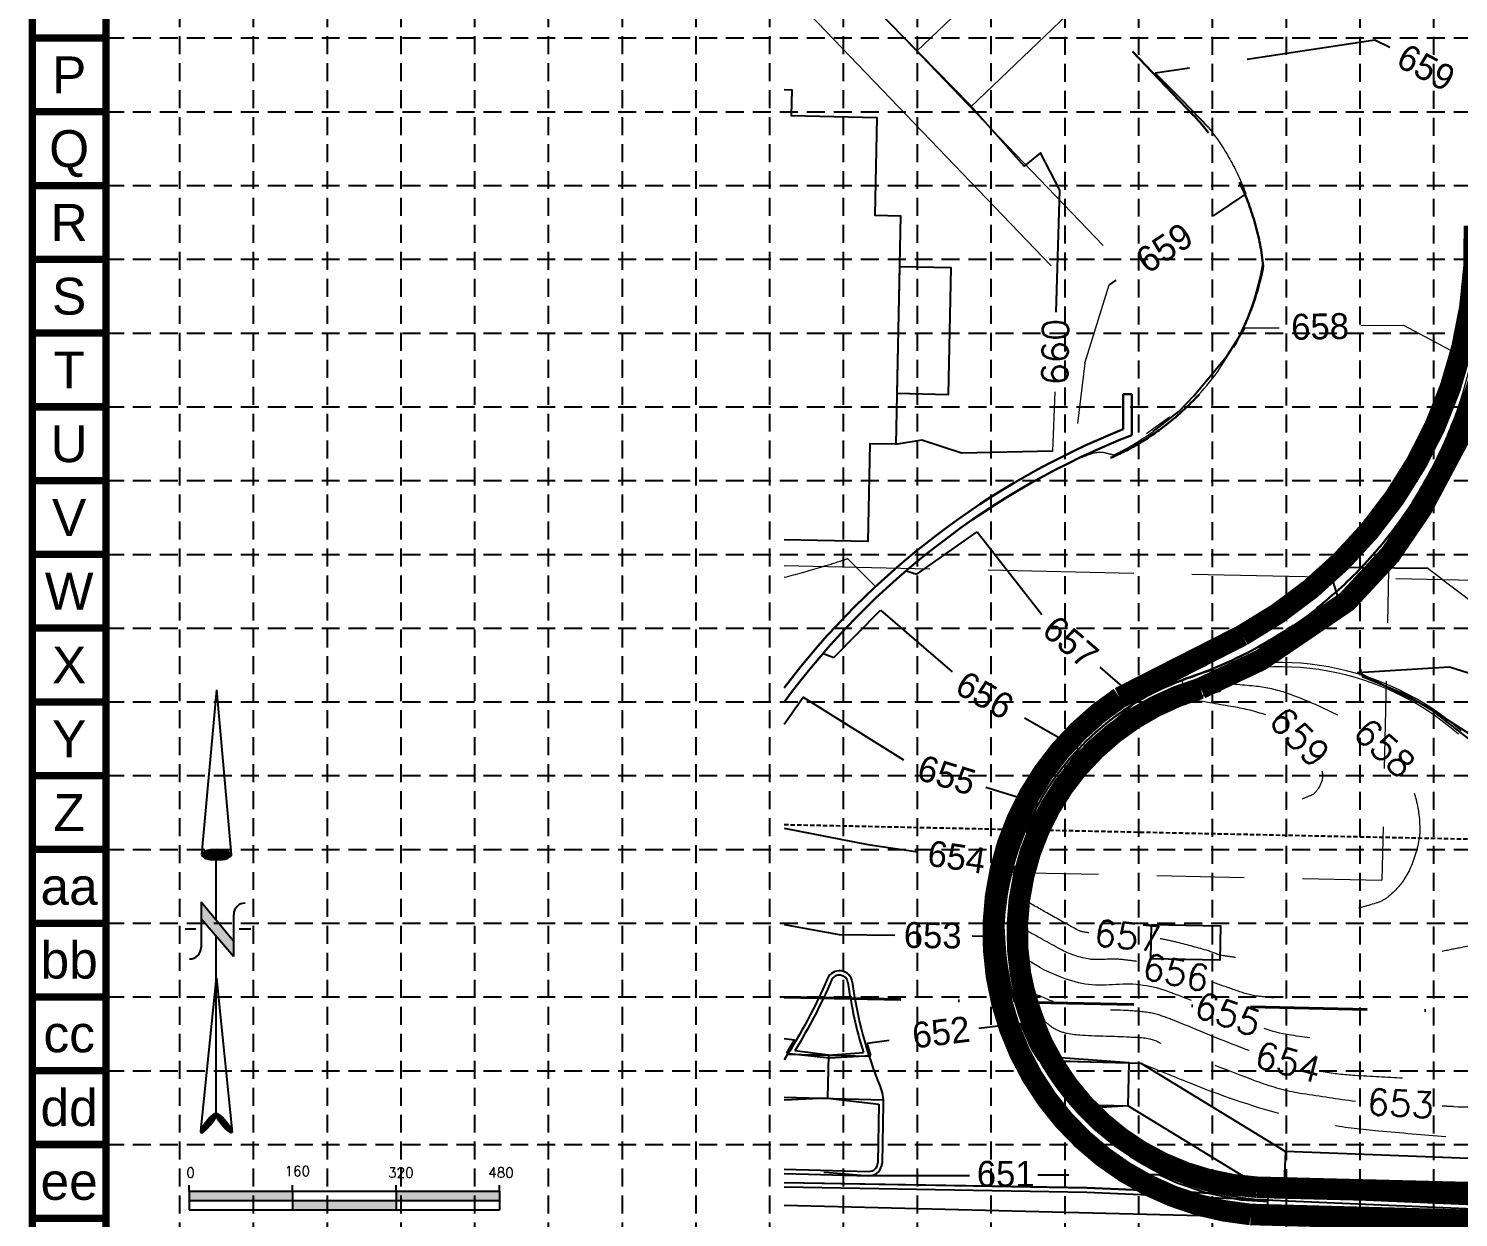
# Model space of a CAD drawing. Header units: inches. Extents: x 74800 to 81377, y 79369 to 83483.
# Drawn here: x 74800 to 76789, y 80196 to 81850 of the extents above; entities that cross this region are included whole.
import ezdxf
from ezdxf.enums import TextEntityAlignment as Align

# ---------------------------------------------------------------- set-up
doc = ezdxf.new("R2010")
doc.units = ezdxf.units.IN
doc.header["$MEASUREMENT"] = 0
for name, pattern in [('DASHED', [9, 6, -3]), ('DGN_STYLE_2', [202.66951238740154, 121.6017074324409, -81.06780495496064]), ('DGN_STYLE_3', [283.73731734236225, 202.6695123874016, -81.06780495496064]), ('DGN_STYLE_4', [324.47388933223, 162.1356099099213, -81.06780495496064, 0.2026695123874016, -81.06780495496064]), ('HIDDEN', [0.375, 0.25, -0.125]), ('HIDDENX2', [9, 6, -3])]:
    doc.linetypes.add(name, pattern=pattern)
for name, color, linetype in [('021-043_BASETOPO_-_BLDGLIN', 3, 'Continuous'), ('021-043_BASETOPO_-_ESMT', 1, 'Continuous'), ('1 PROPOSED CONTOURS', 35, 'Continuous'), ('8-LINES', 3, 'Continuous'), ('BASE', 7, 'Continuous'), ('BLDG', 7, 'Continuous'), ('FIRELANE', 7, 'Continuous'), ('GRID', 254, 'HIDDEN'), ('LIMITS', 1, 'Continuous'), ('NARROW', 7, 'Continuous'), ('new', 250, 'Continuous'), ('PROP', 3, 'Continuous'), ('SILT FENCE', 200, 'Continuous'), ('SITE', 7, 'Continuous')]:
    doc.layers.add(name, color=color, linetype=linetype)
doc.styles.add('L120', font='simplex.shx', dxfattribs={"height": 4.8})
doc.styles.add('ROMANS', font='romans.shx')
doc.styles.get("Standard").update_dxf_attribs({"font": 'ARIAL.TTF'})

# ---------------------------------------------------------------- blocks, each defined once
blk = doc.blocks.new('North Arrow')
at = {"layer": 'NARROW'}
for p, q in [((32.43254981860446, 3.058265073213988), (32.43254981860446, 4.631385762768332)), ((0, 0), (22.36344290151465, 2.002084736559482)), ((28.76667448424996, -2.091662794246076), (34.01874137947743, 2.319861484284047)), ((36.17825519122562, 2.333068732823449), (30.46489879658111, 2.333068732823449)), ((36.15693846157228, 2.319861484284047), (31.03953994826952, -2.091662794246076)), ((39.10239171702415, 0.006637234364461619), (59.96415737125062, 2.108618273159664)), ((0, 0), (22.3340256442134, -2.022002755547874)), ((21.65859055236069, -0.04755806894536363), (21.65587945617517, -0.04755806894536363)), ((31.2002493849468, -0.04755806894536363), (21.65859055236069, -0.04755806894536363)), ((57.4539157862273, -0.04755806894536363), (33.41071549255503, -0.04755806894536363)), ((59.8310793026576, -2.141789640390925), (39.04486644576536, -0.007715046158409677)), ((57.69334596529006, -0.02703537367779063), (57.76929195033517, -0.01344045038422337)), ((57.76514189648879, -0.05039075473177945), (57.69334596529006, -0.02703537367779063)), ((28.76667448424996, -2.091662794246076), (34.95439482978327, -2.091662794246076)), ((32.43254981860446, -4.261561808689294), (32.43254981860446, -2.800806882678444))]:
    blk.add_line(p, q, dxfattribs=at)
blk.add_lwpolyline([(22.36469003275943, -2.029144276148145), (22.58571216360451, -1.926685835660464, 0.09157658552841703), (22.86600292222374, -1.437143250313966, 0.04830551554414139), (23.03449076013294, -0.7510674610057322), (23.07365352004581, -0.007926344824227272), (23.0138871940153, 0.8191116749912908, 0.04830551554426889), (22.86600292222374, 1.421290560665511, 0.0915765855283463), (22.58571216360451, 1.91083314601201), (22.36469003275943, 2.01329158649969), (22.14366790191434, 1.91083314601201, 0.09157658552851158), (21.86337714329511, 1.421290560665511, 0.04830551554418233), (21.71549287155813, 0.8191116749912908), (21.65572654552761, -0.007926344824227272), (21.71549287155813, -0.8349643646397453, 0.04830551554422624), (21.86337714329511, -1.437143250313966, 0.09157658552816902), (22.14366790191434, -1.926685835660464)], format="xyb", close=True, dxfattribs=at)
for points in [[(57.45558378554506, -0.03134526075882604), (57.43996657389744, 0.0836624617477355, -0.06681784727068599), (57.67471216397553, 0.4712181194372533, -0.03073031192727785), (58.00862399094058, 0.8372912985578296), (58.52165351551321, 1.292257312707079), (59.07299621394941, 1.699951556056476, -0.03073031192742202), (59.50028108291463, 1.950818694931513, -0.06681784727061153), (59.92804734067704, 2.100220530974184), (60.03732810972451, 2.061125939999329)], [(60.03732810972451, 2.061125939999329), (60.05294532137214, 1.946118217492767, -0.06681784727066456), (59.81819973129404, 1.558562559803249, -0.03073031192683177), (59.43379851860755, 1.137137013811298), (58.97125837981093, 0.7375233665334235), (58.41991568137473, 0.3298291232385964, -0.03073031192764033), (57.99263081235495, 0.07896198436355917, -0.03669233332525137), (57.76236303227506, -0.01733721801429056)], [(57.45558378554506, -0.03527464659782709), (57.43996657389744, -0.150282369049819, 0.06681784727068599), (57.67471216397553, -0.5378380267393368, 0.03073031192727785), (58.00862399094058, -0.903911205859913), (58.52165351551321, -1.358877220063732), (59.07299621394941, -1.766571463358559, 0.03073031192742202), (59.50028108291463, -2.017438602233597, 0.06681784727061153), (59.92804734067704, -2.166840438276267), (60.03732810972451, -2.127745847301412)], [(60.03732810972451, -2.127745847301412), (60.05294532137214, -2.012738124794851, 0.06681784727066456), (59.81819973129404, -1.625182467105333, 0.03073031192683177), (59.43379851860755, -1.203756921113381), (58.97125837981093, -0.804143273835507), (58.41991568137473, -0.3964490305406798, 0.03073031192764033), (57.99263081235495, -0.1455818916656426, 0.03669233332525137), (57.76236303227506, -0.04928268934236257)]]:
    blk.add_lwpolyline(points, format="xyb", dxfattribs=at)
for centre, start, end in [((30.46491631666868, 3.862994872579293), 178.8769027564139, 270), ((34.95439482978327, -3.621588933947351), 358.8769027564139, 90)]:
    blk.add_arc(centre, 1.529926139739004, start, end, dxfattribs=at)
for points in [[(22.86773874044229, 1.437300527177285), (22.14491470462235, 1.910307302568981), (22.58617356370451, 1.910307302568981), (22.35503797086494, 2.002084736559482)], [(31.04573626156707, -2.092600781761575), (36.15173163068903, 2.358604768796795), (28.74698772917327, -2.064361571265181), (34.01267678058502, 2.358604768796795)], [(59.61749721722299, 1.335816834307479), (59.27576588053853, 1.822957741314895), (59.80972109409777, 1.551097235151246), (59.4926338442383, 1.954057985367399)], [(59.80972109409777, 1.551097235151246), (59.4926338442383, 1.954057985367399), (59.93129858887187, 1.730497569169529), (59.69471535579942, 2.039618144699489)], [(59.93129858887187, 1.730497569169529), (59.69471535579942, 2.039618144699489), (60.05287608364597, 1.941637962281675), (59.93129858887187, 2.103098262887215)], [(60.05287608364597, 1.941637962281675), (59.93129858887187, 2.103098262887215), (60.03644669248388, 2.064458190925507)], [(23.02743242273209, -0.7618279882990464), (21.67003612299595, -0.04525802260104683), (23.06525461068304, -0.04525802260104683), (21.71626324154204, 0.8195677980802429)], [(23.06525461068304, -0.04525802260104683), (21.71626324154204, 0.8195677980802429), (23.01902749208239, 0.7489697719211108), (21.85494459723486, 1.41965102062386)], [(23.01902749208239, 0.7489697719211108), (21.85494459723486, 1.41965102062386), (22.86773874044229, 1.437300527177285), (22.14491470462235, 1.910307302568981)], [(57.44388876337325, 0.08001449623407098), (57.69525844847522, -0.01106567331589758), (57.49810575425727, 0.2124947428819723), (57.77083364797363, -0.01106567331589758)], [(57.450460519849, -0.04004572727353661), (57.68868669199946, -0.016585683588346), (57.44388876337325, 0.08001449623407098), (57.69525844847522, -0.01106567331589758)], [(57.49810575425727, 0.2124947428819723), (57.77083364797363, -0.01106567331589758), (57.59996797960412, 0.3891350717640307), (57.940056377156, 0.06345446541672572)], [(57.59996797960412, 0.3891350717640307), (57.940056377156, 0.06345446541672572), (57.68211493557828, 0.4981552747267415), (58.06984856753843, 0.1324545938769006)], [(57.68211493557828, 0.4981552747267415), (58.06984856753843, 0.1324545938769006), (57.83819415180915, 0.663755583063903), (58.29493122679196, 0.2580348277115263)], [(57.83819415180915, 0.663755583063903), (58.29493122679196, 0.2580348277115263), (58.02877508955135, 0.8569559427633067), (58.51837094691291, 0.405695102581376)], [(58.02877508955135, 0.8569559427633067), (58.51837094691291, 0.405695102581376), (58.26042950528063, 1.069476338470849), (58.73031009321494, 0.5657754006460891)], [(58.26042950528063, 1.069476338470849), (58.73031009321494, 0.5657754006460891), (58.51837094691291, 1.297176762400341), (59.04904028220699, 0.8114158579883224)], [(58.51837094691291, 1.297176762400341), (59.04904028220699, 0.8114158579883224), (58.69580837170361, 1.422756996180397), (59.26097942850902, 0.9949561996836565)], [(59.26426530671961, 0.9963362022790534), (58.69416543257103, 1.419996991044172), (59.44663154890804, 1.149516487475921), (59.00303798687673, 1.64907741756906)], [(59.44663154890804, 1.149516487475921), (59.00303798687673, 1.64907741756906), (59.61749721722299, 1.335816834307479), (59.27576588053853, 1.822957741314895)], [(22.86773874044229, -1.439569039612252), (21.72466817219174, -0.8747848301754857), (23.02743242273209, -0.7618279882990464), (21.67003612299595, -0.04525802260104683)], [(22.5777686330548, -1.930225321557373), (21.86334952788457, -1.446628842222708), (22.86773874044229, -1.439569039612252), (21.72466817219174, -0.8747848301754857)], [(22.36344290151465, -2.014942952937417), (22.14491470462235, -1.930225321557373), (22.5777686330548, -1.930225321557373), (21.86334952788457, -1.446628842222708)], [(57.4373170068975, -0.1421659174229717), (57.68868669199946, -0.02210569386079442), (57.450460519849, -0.04004572727353661), (57.68868669199946, -0.016585683588346)], [(57.45703227632475, -0.1932260124704044), (57.69525844847522, -0.02762570418781252), (57.4373170068975, -0.1421659174229717), (57.68868669199946, -0.02210569386079442)], [(57.52603571929285, -0.3257062591183058), (57.76426189149788, -0.05108574781843345), (57.45703227632475, -0.1932260124704044), (57.69525844847522, -0.02762570418781252)], [(57.63446970111545, -0.4802665469105705), (57.90062583830149, -0.1021458429204358), (57.52603571929285, -0.3257062591183058), (57.76426189149788, -0.05108574781843345)], [(57.78397716092513, -0.6624268860650773), (58.09120677609826, -0.2001260253382497), (57.63446970111545, -0.4802665469105705), (57.90062583830149, -0.1021458429204358)], [(57.97455809866733, -0.8735672791772231), (58.33600470472447, -0.3477863002626691), (57.78397716092513, -0.6624268860650773), (58.09120677609826, -0.2001260253382497)], [(58.24071423585337, -1.113687726247008), (58.61366141578401, -0.5423666625029), (57.97455809866733, -0.8735672791772231), (58.33600470472447, -0.3477863002626691)], [(58.61366141578401, -1.433848322321865), (58.92746278743289, -0.771447089027788), (58.24071423585337, -1.113687726247008), (58.61366141578401, -0.5423666625029)], [(58.91431927448139, -1.64498871543401), (59.20019068109468, -1.004667523229728), (58.61366141578401, -1.433848322321865), (58.92746278743289, -0.771447089027788)], [(59.11804372517508, -1.794028992899257), (59.56985198281473, -1.35518817585762), (58.91760515269198, -1.651888728247286), (59.20019068109468, -1.011567536097573)], [(59.34805520177179, -1.927889242142555), (59.81300697236293, -1.62152867174882), (59.11804372517508, -1.794028992899257), (59.56985198281473, -1.35518817585762)], [(59.53699320043597, -1.324828119304584), (59.41377276652929, -1.18406785724801), (59.20840537670301, -1.014327541233797)], [(59.58299549571166, -2.052089473381784), (59.92801271066128, -1.787128980031412), (59.34805520177179, -1.927889242142555), (59.81300697236293, -1.62152867174882)], [(59.78343406819477, -2.12522960951901), (60.04630432717022, -2.007929391147627), (59.58299549571166, -2.052089473381784), (59.92801271066128, -1.787128980031412)], [(59.92308389326354, -2.166629686616943), (60.03808963156189, -2.132129622386856), (59.78343406819477, -2.12522960951901), (60.04630432717022, -2.007929391147627)]]:
    blk.add_solid(points, dxfattribs=at)
blk = doc.blocks.new('A$C32F70DF8')
h = blk.add_hatch(color=7)
h.paths.add_polyline_path([(164.2444010827166, 14.41477480522008), (164.2444010827166, 28.82979387126398), (4.244401082716649, 28.82979387126397), (4.244401082716649, 14.41477480522008)])
h.paths.add_polyline_path([(164.2444010827166, 14.41477480522008), (164.2444010827166, -0.0002442608529236168), (324.2444010827166, -0.0002442608529236168), (324.2444010827166, 14.41477480522008)])
h.paths.add_polyline_path([(324.2444010827166, 28.82979387126397), (324.2444010827166, 14.41477480522008), (484.2444010827166, 14.41477480522008), (484.2444010827167, 28.82979387126397)])
at = {"color": 7}
for p, q in [((4.244401082716649, 28.82979387126397), (4.244401082716649, 38.42979387126979)), ((4.244401082716649, 28.82979387126397), (164.2444010827166, 28.82979387126397)), ((4.244401082716649, 28.82979387126397), (4.244401082716649, -0.0002442608529236168)), ((164.2444010827166, 28.82979387126397), (164.2444010827166, 38.42979387126979)), ((164.2444010827166, 28.82979387126397), (484.2444010827166, 28.82979387126397)), ((164.2444010827166, 28.82979387126397), (164.2444010827166, -0.0002442608529236168)), ((324.2444010827166, 28.82979387126397), (324.2444010827166, 38.42979387126979)), ((324.2444010827166, 28.82979387126397), (324.2444010827166, -0.0002442608529236168)), ((484.2444010827166, 28.82979387126397), (484.2444010827166, 38.42979387126979)), ((484.2444010827166, 28.82979387126397), (484.2444010827166, -0.0002442608529236168)), ((4.244401082716649, 14.41477480522008), (484.2444010827166, 14.41477480522008)), ((4.244401082716649, -0.0002442608529236168), (164.2444010827166, -0.0002442608529236168)), ((164.2444010827166, -0.0002442608529236168), (484.2444010827166, -0.0002442608529236168))]:
    blk.add_line(p, q, dxfattribs=at)
at = {"color": 7, "style": 'L120'}
for s, p in [('160', (151.6564487866999, 52.21946293895599)), ('0', (3.29249887727201e-05, 49.87792595045175)), ('320', (311.7985997728247, 49.87792595045175)), ('480', (466.6631201115379, 49.87800966648501))]:
    blk.add_text(s, height=15.36, dxfattribs=at).set_placement(p)

msp = doc.modelspace()

# ---------------------------------------------------------------- linework, layer by layer
at = {"layer": '021-043_BASETOPO_-_BLDGLIN', "color": 7, "linetype": 'DGN_STYLE_3', "lineweight": 0}
msp.add_line((75851.23730428587, 81102.55620659981), (79265.99313301462, 81030.5234439859), dxfattribs=at)
at = {"layer": '021-043_BASETOPO_-_ESMT', "color": 7, "linetype": 'DGN_STYLE_2', "lineweight": 13}
for p in [(76692.96997632473, 81144.59943795552), (76167.20114228035, 80675.79765382323)]:
    msp.add_line(p, (76682.85233173982, 80664.92022024235), dxfattribs=at)
at = {"layer": '1 PROPOSED CONTOURS', "color": 35, "linetype": 'DGN_STYLE_3', "lineweight": 0}
for p, q in [((76269.65341212088, 81384.041919534), (76303.16328501486, 81493.1638133169)), ((76653.43297306474, 81436.45238509399), (76712.77217432094, 81436.97978971855)), ((76712.77217432094, 81436.97978971855), (76806.94134256704, 81387.03292084638)), ((76492.13126821027, 81433.28564973801), (76539.9749111651, 81433.52443510949)), ((76269.65341212088, 81384.041919534), (76259.30979015671, 81300.19552519085)), ((75977.94281993172, 81073.90099243066), (75939.51220936442, 81112.33160299796)), ((76171.91139901118, 80684.52976109156), (76142.0941403892, 80690.18049606138)), ((76164.04801480821, 80523.42343132097), (76182.62313024074, 80526.81377843156))]:
    msp.add_line(p, q, dxfattribs=at)
at = {"layer": '1 PROPOSED CONTOURS', "color": 35, "linetype": 'Continuous', "lineweight": 0}
msp.add_line((76224.89190769075, 81261.59536420612), (76228.42407971405, 81344.36632714537), dxfattribs=at)
at = {"layer": '1 PROPOSED CONTOURS', "color": 35, "linetype": 'Continuous', "flags": 128}
for points in [[(76229.73500944933, 81455.17991000938), (76234.60439764918, 81624.79693230402), (76207.84022243254, 81676.78119570529), (76185.31636018661, 81658.01131344424), (76109.70491330526, 81743.3485032951), (75884.61133712524, 81973.58903624745)], [(76312.60762726623, 81499.419156886), (76303.16328501486, 81493.1638133169)], [(76098.03847795451, 81259.19143623729), (76042.70994601524, 81277.03421971499), (76006.1927768359, 81271.26830883324)], [(76224.89190769075, 81261.59536420612), (76098.03847795451, 81259.19143623729)], [(76982.29808740978, 80896.43735054047), (77137.38832100746, 80836.46074194107), (77309.91545736272, 80770.74490003558), (77065.14596347456, 80773.74988266145), (77059.9563211191, 80773.81359478857), (77012.90334270676, 80775.11993801745), (76979.91372899563, 80780.3062083906), (76907.34824296582, 80803.41732253743), (76808.17277586108, 80858.5619253914), (76747.93008528845, 80905.0246578074), (76649.32051981144, 80953.87327902118), (76776.86276597303, 80961.70078149319), (76860.15354891954, 80935.24066633961)], [(75851.23730428587, 80881.98632357271), (75877.84566751437, 80919.79055548203), (76017.39226671193, 80832.42224989753)], [(76132.01360601441, 80794.31506221043), (76204.35212135303, 80772.00342374452)], [(76204.35212135303, 80772.00342374452), (76188.88602617121, 80731.1901170147), (76202.76990563331, 80725.92885742907)]]:
    msp.add_lwpolyline(points, dxfattribs=at)
at = {"layer": '1 PROPOSED CONTOURS', "color": 35, "linetype": 'DGN_STYLE_3', "flags": 128}
for points in [[(76693.89697128852, 81823.36380832974), (76672.93944262053, 81833.22617476174), (76367.60534827245, 81787.44923552682)], [(76441.46671235932, 81712.07839513), (76404.55213120682, 81750.50245259245), (76367.60534827245, 81787.44923552682)], [(76493.67339998885, 81619.7403585831), (76448.22922965046, 81589.33286225374)], [(76421.27094676529, 81338.74924932684), (76447.08389295689, 81369.86466561735), (76468.16185388489, 81395.27244061374), (76492.13126821027, 81433.28564973801)], [(76364.71379798511, 81289.21419049683), (76400.113599604, 81316.75232489724), (76421.27094676529, 81338.74924932684)], [(76021.12185482378, 81095.50258129786), (76035.72872249552, 81090.77682999228), (76119.86894530029, 81149.72536932255)], [(76119.86894530029, 81149.72536932255), (76209.71692480944, 81034.47714217067)], [(76747.3627577748, 81098.63015059155), (76608.66459305109, 81099.97347422078), (76656.01675098352, 80948.17790411116), (76713.53762868073, 80924.66974059862), (76763.31472587293, 80895.28453620792), (76811.31375239645, 80864.60600633116), (76847.24252054877, 80838.38771605786), (76892.73237461271, 80814.85848119717)], [(75904.48172032752, 80980.79570869927), (75920.3774292644, 80974.78111612855), (75985.24910627707, 81040.51202065134)], [(75985.24910627707, 81040.51202065134), (76085.06479732507, 80954.8064011127)], [(76290.20930084074, 80961.28999575152), (76343.33217111195, 80915.4944179315), (76301.23002311695, 80878.3328281196), (76309.57527266606, 80868.8780945264)], [(76185.55321235124, 80890.82007391566), (76261.0686958202, 80847.78436828281)], [(76261.0686958202, 80847.78436828281), (76233.1362429414, 80804.8688760059), (76243.63656920067, 80798.0345172956)], [(75851.23730428587, 80737.58499241568), (75967.42013544252, 80714.86479432281), (76037.22395404323, 80704.50982306406)], [(76171.91139901118, 80684.52976109156), (76166.55951618572, 80636.34232145609), (76176.62081090656, 80634.74423967625)], [(75851.23730428587, 80603.37389136813), (75927.57345966157, 80589.73978816424), (76005.0883063977, 80588.84538608653)], [(76112.82607452644, 80587.60225799272), (76154.17742342019, 80587.12512704395)], [(76122.16685820479, 80459.2263932298), (76179.37683690744, 80466.16093610282), (76194.9795583718, 80431.48822173759), (76205.38137268135, 80414.72974312771), (76348.69525872434, 80410.10671454569)], [(75851.23730428587, 80444.67664178545), (75865.58877190204, 80443.04579319271), (75854.60907901972, 80424.55367886458), (75914.13057201338, 80418.1970145643), (75971.91842928878, 80421.08640742805), (75966.71752213399, 80438.42276461067), (76014.10356509982, 80444.77942891097)], [(76108.87614299722, 80253.96643031806), (75964.11147064046, 80253.86335563546), (75913.82581949997, 80258.07796926497), (75851.23730428587, 80260.14545775551)], [(76524.94822341432, 80217.67314981866), (76486.80823761257, 80219.98466410968), (76439.42219464673, 80229.8085998465), (76397.81493740846, 80243.67768559259), (76372.96615878004, 80255.23525704767), (76204.22561553586, 80254.6573784749)]]:
    msp.add_lwpolyline(points, dxfattribs=at)
at = {"layer": '1 PROPOSED CONTOURS', "color": 35, "linetype": 'DGN_STYLE_3', "lineweight": 0, "extrusion": (0, 0, -1)}
msp.add_arc((-76179.32756489077, 81502.94093755752), 335.3437173936902, 141.4167543897749, 159.6167743176438, dxfattribs=at)
at = {"layer": '1 PROPOSED CONTOURS', "color": 35, "linetype": 'DGN_STYLE_3', "lineweight": 0}
for centre, radius, start, end in [((76144.47479652123, 81595.95302125908), 377.616112028063, 295.912936858101, 305.6784112450869), ((76856.97905554535, 80663.40881739516), 706.9295124207159, 186.1947626953919, 191.4211320337604)]:
    msp.add_arc(centre, radius, start, end, dxfattribs=at)
for points, knots in [([(76309.4948836701, 81256.30276157925), (76305.52651489805, 81257.294726399), (76301.558146126, 81258.28669121875), (76297.58977735395, 81259.27865603848), (76290.76927590411, 81260.98356248236), (76283.1828610067, 81259.6945196738), (76276.59836376598, 81257.23071324942), (76268.24851688414, 81254.10634313614), (76259.89867000231, 81250.98197302286), (76251.54882312048, 81247.85760290957)], [0, 0, 0, 0, 0.2041552450072118, 0.2041552450072118, 0.2041552450072118, 0.5550402621388365, 0.5550402621388365, 0.5550402621388365, 1, 1, 1, 1]), ([(75851.23730428587, 81086.35842976239), (75868.32109281846, 81090.51111918286), (75885.19776423715, 81095.46868640545), (75902.05072953003, 81100.49475594342), (75911.65750377142, 81103.35978975403), (75921.25486116431, 81106.2458202646), (75930.76238285132, 81109.41499416027), (75933.67899168901, 81110.38719710617), (75936.59560052672, 81111.35940005208), (75939.51220936442, 81112.33160299796)], [0, 0, 0, 0, 0.5730976380233876, 0.5730976380233876, 0.5730976380233876, 0.899783151883252, 0.899783151883252, 0.899783151883252, 1, 1, 1, 1]), ([(76747.3627577748, 81098.63015059155), (76786.94019817768, 81068.42650255468), (76826.51763858055, 81038.22285451781), (76866.09507898343, 81008.01920648091), (76913.49464564503, 80971.84607820446), (76961.4419101519, 80936.63942559643), (77008.77786685666, 80900.13709857676), (77040.84540544705, 80875.40875543494), (77055.31110074978, 80833.89574769218), (77073.15912479947, 80797.47509266797), (77090.34726940242, 80762.40098679787), (77095.40809472514, 80723.20920803805), (77113.17990676391, 80687.85295076537), (77123.15476910557, 80668.0083902646), (77135.53847774668, 80651.811028211), (77154.94072272681, 80637.3919648102), (77168.1521501558, 80627.57369842356), (77181.94948539257, 80619.88765216198), (77196.7015386897, 80621.73165882411), (77201.34162935225, 80622.31167015692), (77205.9817200148, 80622.89168148975), (77210.62181067733, 80623.47169282257)], [0, 0, 0, 0, 0.2163843723045079, 0.2163843723045079, 0.2163843723045079, 0.4755351757716136, 0.4755351757716136, 0.4755351757716136, 0.651095763735249, 0.651095763735249, 0.651095763735249, 0.8201655030015402, 0.8201655030015402, 0.8201655030015402, 0.9150600118813486, 0.9150600118813486, 0.9150600118813486, 0.9796758292138645, 0.9796758292138645, 0.9796758292138645, 1, 1, 1, 1]), ([(76455.64966639366, 80940.05050819842), (76473.21539178625, 80938.36932911692), (76490.78111717885, 80936.68815003542), (76508.34684257144, 80935.00697095391), (76536.67936594908, 80932.29532400714), (76563.65194413281, 80921.24128542485), (76589.91485675506, 80909.75972846852), (76600.47499414059, 80905.14307301209), (76610.83382550196, 80900.43868388282), (76620.9355457276, 80895.0464818328)], [0, 0, 0, 0, 0.3066076616163197, 0.3066076616163197, 0.3066076616163197, 0.8011485101355016, 0.8011485101355016, 0.8011485101355016, 1, 1, 1, 1]), ([(76418.0393982967, 80916.5570629838), (76437.53819659271, 80913.21845159502), (76457.03699488871, 80909.87984020627), (76476.53579318471, 80906.54122881748), (76491.53856234034, 80903.97243379711), (76506.37496369307, 80900.27736085805), (76520.83702304181, 80895.47157909864)], [0, 0, 0, 0, 0.5651568823162862, 0.5651568823162862, 0.5651568823162862, 1, 1, 1, 1]), ([(76599.56027602403, 80816.75333579263), (76599.89057340325, 80814.70510123025), (76600.08532956497, 80812.61922483075), (76600.15093777853, 80810.55770477993), (76600.36183879543, 80803.9308412886), (76597.46812510493, 80797.73702403651), (76593.60660659414, 80791.65185913618), (76591.42328422531, 80788.2112756953), (76589.08308773344, 80785.11643556145), (76585.607979591, 80783.65323213306), (76581.0027094983, 80781.71417104139), (76576.39743940558, 80779.77510994973), (76571.79216931287, 80777.83604885804)], [0, 0, 0, 0, 0.1184737402240126, 0.1184737402240126, 0.1184737402240126, 0.4993137439214569, 0.4993137439214569, 0.4993137439214569, 0.7146426350537335, 0.7146426350537335, 0.7146426350537335, 1, 1, 1, 1]), ([(76727.71317087047, 80786.18433839822), (76733.19256972361, 80770.51000986634), (76735.12322485121, 80753.95674799991), (76735.5720249401, 80737.88427001014), (76735.98945796007, 80722.93511293174), (76732.12387863833, 80708.07329425213), (76726.832594849, 80693.21607176673), (76721.77780371765, 80679.0228892716), (76715.69024748285, 80666.87223455924), (76705.46954351521, 80655.34520803863), (76696.47437406509, 80645.20035332636), (76686.66094734441, 80636.51537550034), (76674.39601430239, 80633.01110891691), (76660.80134527179, 80629.1269177653), (76647.20667624119, 80625.24272661371), (76633.61200721058, 80621.35853546212)], [0, 0, 0, 0, 0.2238427730173203, 0.2238427730173203, 0.2238427730173203, 0.4320409598080563, 0.4320409598080563, 0.4320409598080563, 0.630933778649738, 0.630933778649738, 0.630933778649738, 0.8059779452312782, 0.8059779452312782, 0.8059779452312782, 1, 1, 1, 1]), ([(76275.19762705537, 80591.9090745241), (76269.28545118337, 80592.55057179343), (76263.15458954926, 80593.56621050774), (76257.96832280197, 80596.47255425886), (76245.62092723596, 80603.3919391834), (76233.30618256576, 80610.3310057685), (76220.98409414571, 80617.27618287798), (76210.38965364522, 80623.24759479644), (76199.79521314474, 80629.2190067149), (76189.20077264425, 80635.19041863336)], [0, 0, 0, 0, 0.1842377344717407, 0.1842377344717407, 0.1842377344717407, 0.6228685061924912, 0.6228685061924912, 0.6228685061924912, 1, 1, 1, 1]), ([(76859.3710979034, 80614.6245890863), (76856.06002218628, 80609.15256052544), (76852.28456805236, 80604.07206510587), (76848.21356833655, 80599.0244363404), (76843.67442312898, 80593.39635441467), (76838.14884229386, 80588.89732136026), (76831.70575594224, 80585.4297673098), (76820.13184187509, 80579.20089337998), (76808.33323477516, 80574.34634767624), (76795.77698778993, 80571.8350982792), (76786.06650991092, 80569.8930027034), (76776.35603203191, 80567.95090712758), (76766.6455541529, 80566.00881155179)], [0, 0, 0, 0, 0.1764647269958319, 0.1764647269958319, 0.1764647269958319, 0.3732220533928981, 0.3732220533928981, 0.3732220533928981, 0.7266632869141063, 0.7266632869141063, 0.7266632869141063, 1, 1, 1, 1]), ([(76342.0076077214, 80552.06698964555), (76334.43659538617, 80553.1887809859), (76326.82189599844, 80554.00166145226), (76319.2234515139, 80554.86529702056), (76305.25943576141, 80556.4524403766), (76291.03381825372, 80553.2874807303), (76277.03831570286, 80555.15423630693), (76262.48819176966, 80557.09496868824), (76248.2247998697, 80561.94913562904), (76235.43105846457, 80569.02332205305), (76219.05783223655, 80578.0767530262), (76202.68460600852, 80587.13018399934), (76186.31137978048, 80596.18361497248)], [0, 0, 0, 0, 0.1390155004597576, 0.1390155004597576, 0.1390155004597576, 0.3944907680896303, 0.3944907680896303, 0.3944907680896303, 0.6600901484884342, 0.6600901484884342, 0.6600901484884342, 1, 1, 1, 1]), ([(76479.30949414887, 80557.55048895121), (76473.52614909396, 80558.38906069259), (76467.74280403904, 80559.22763243396), (76461.95945898411, 80560.06620417535), (76453.94154843154, 80561.22878277831), (76446.6441648243, 80565.39740428212), (76438.84431607397, 80567.57862562113), (76424.44967665614, 80571.60407478952), (76410.06818589845, 80575.704809409), (76395.50342311742, 80579.13619707621), (76388.4454017519, 80580.79903277307), (76381.38168814605, 80582.41038470843), (76374.24956888879, 80583.69252355763)], [0, 0, 0, 0, 0.1616862909164139, 0.1616862909164139, 0.1616862909164139, 0.3858448368509366, 0.3858448368509366, 0.3858448368509366, 0.7995299664523431, 0.7995299664523431, 0.7995299664523431, 1, 1, 1, 1]), ([(76532.39198422463, 80501.24316199314), (76524.7098234664, 80502.06978910604), (76517.02766270816, 80502.89641621892), (76509.34550194995, 80503.72304333185), (76499.21661384153, 80504.81294678448), (76489.51474023316, 80508.49095392674), (76479.87369473951, 80511.8133433504), (76469.45253882388, 80515.40456571514), (76459.04422267244, 80518.96966291222), (76448.70367291625, 80522.75602795817)], [0, 0, 0, 0, 0.2671171275392335, 0.2671171275392335, 0.2671171275392335, 0.6193096397553284, 0.6193096397553284, 0.6193096397553284, 1, 1, 1, 1]), ([(76498.11757984883, 80428.04446660262), (76492.02069894483, 80430.3067988427), (76485.94905871096, 80432.63688730614), (76479.8736947395, 80434.95549317411), (76450.16519451857, 80446.29346457211), (76421.04091621877, 80459.02587958291), (76391.45827310813, 80470.78396468486), (76382.95823104017, 80474.16243961123), (76374.42862133135, 80477.25635413916), (76365.4537373342, 80479.45214327618), (76354.40008682717, 80482.15652204203), (76343.15679680725, 80482.66314760828), (76331.93678011448, 80483.49729328547), (76309.45897301551, 80485.1683929048), (76286.79128476052, 80482.9110226718), (76264.32498710227, 80485.23092900371), (76253.66318758545, 80486.33188371308), (76242.9534708139, 80488.5288104608), (76233.11954417355, 80492.74335044951), (76222.33247748214, 80497.36637903155), (76211.54541079074, 80501.98940761358), (76200.75834409933, 80506.6124361956)], [0, 0, 0, 0, 0.06272625864069878, 0.06272625864069878, 0.06272625864069878, 0.3694573577873609, 0.3694573577873609, 0.3694573577873609, 0.4575910393028199, 0.4575910393028199, 0.4575910393028199, 0.5661382822178156, 0.5661382822178156, 0.5661382822178156, 0.783598207116005, 0.783598207116005, 0.783598207116005, 0.8867978601018237, 0.8867978601018237, 0.8867978601018237, 1, 1, 1, 1]), ([(76646.14651885242, 80357.08570186951), (76621.54243469499, 80360.69766082455), (76596.93835053756, 80364.30961977958), (76572.33426638013, 80367.92157873468), (76533.51881470869, 80373.61981230284), (76497.00760275143, 80389.87790739168), (76460.22582326586, 80403.7500502454), (76434.60378506265, 80413.41332861665), (76409.271325827, 80423.59589166046), (76383.94585166234, 80433.79973602861), (76376.5146926441, 80436.7938118593), (76369.8648923316, 80441.4932417183), (76361.98646589769, 80443.62367176542), (76350.58374564434, 80446.7071171781), (76338.8980951661, 80446.08251146131), (76327.31375153243, 80446.80200391557), (76305.76255192376, 80448.14052821949), (76284.14739175668, 80447.81025590998), (76262.591351384, 80449.40245749296), (76249.38345534742, 80450.37803708058), (76235.176366064, 80452.63631669409), (76224.45136558224, 80460.38215037531), (76220.98409414571, 80462.88629085723), (76217.5168227092, 80465.39043133918), (76214.04955127268, 80467.8945718211)], [0, 0, 0, 0, 0.1656187124517731, 0.1656187124517731, 0.1656187124517731, 0.4268991197177232, 0.4268991197177232, 0.4268991197177232, 0.6089059902484378, 0.6089059902484378, 0.6089059902484378, 0.6623115844944808, 0.6623115844944808, 0.6623115844944808, 0.739607356214723, 0.739607356214723, 0.739607356214723, 0.8834063195336455, 0.8834063195336455, 0.8834063195336455, 0.9715153472051921, 0.9715153472051921, 0.9715153472051921, 1, 1, 1, 1]), ([(76348.69525872434, 80410.10671454569), (76370.654644489, 80401.24590976347), (76392.61403025364, 80392.38510498125), (76414.5734160183, 80383.52430019903), (76456.82733771278, 80366.47447214689), (76499.73989062899, 80351.575996292), (76544.01821631519, 80339.60552866972), (76588.08712703355, 80327.69167554344), (76632.90580255959, 80320.39485117243), (76678.0860451941, 80316.49038575956), (76709.29148812282, 80313.7936190867), (76740.49693105153, 80311.09685241386), (76771.70237398025, 80308.40008574101)], [0, 0, 0, 0, 0.162285098507285, 0.162285098507285, 0.162285098507285, 0.4745516581460814, 0.4745516581460814, 0.4745516581460814, 0.7853413486727546, 0.7853413486727546, 0.7853413486727546, 1, 1, 1, 1]), ([(76711.70714837022, 80389.65161676428), (76689.52042109585, 80390.88382315479), (76667.33369382149, 80392.11602954532), (76645.14696654712, 80393.34823593583), (76630.41500179222, 80394.16641974868), (76615.72301708482, 80395.90563842145), (76601.17001557573, 80398.38109554845)], [0, 0, 0, 0, 0.6009618991045238, 0.6009618991045238, 0.6009618991045238, 1, 1, 1, 1]), ([(76782.39585580952, 80350.14197387634), (76818.09118681055, 80349.40967458395), (76853.78681702411, 80348.71640134035), (76889.48309932231, 80348.00858316816), (77029.79205760761, 80345.22641023582), (77170.1086177591, 80339.45419192922), (77310.43231537711, 80341.21124865286), (77369.28886308354, 80341.94821820706), (77428.14541078996, 80342.68518776135), (77487.00195849637, 80343.42215731558)], [0, 0, 0, 0, 0.1519924641755114, 0.1519924641755114, 0.1519924641755114, 0.7494189451048902, 0.7494189451048902, 0.7494189451048902, 1, 1, 1, 1])]:
    msp.add_open_spline(points, degree=3, knots=knots, dxfattribs=at)
at = {"layer": '1 PROPOSED CONTOURS', "color": 35, "linetype": 'Continuous', "lineweight": 0}
for points, knots in [([(76417.7564047573, 80497.7384737158), (76406.10446753853, 80502.24664811864), (76394.45254671719, 80506.74352882124), (76382.79009451682, 80511.23546477765), (76371.01004056388, 80515.77269648592), (76358.28364457142, 80517.51085092084), (76345.80586586057, 80519.3257647962), (76320.85248894748, 80522.95527538829), (76295.02077953378, 80516.09064696722), (76270.10377282981, 80520.48152194169), (76257.4069434899, 80522.71895723505), (76245.14727802086, 80526.49059988167), (76233.11954417355, 80531.46121482404), (76224.17292341145, 80535.15852035212), (76215.29155739126, 80538.63233153551), (76207.11500839962, 80543.59666485187), (76201.72147505393, 80546.87131009747), (76196.32794170821, 80550.14595534309), (76190.93440836252, 80553.4206005887)], [0, 0, 0, 0, 0.1579760823723936, 0.1579760823723936, 0.1579760823723936, 0.3175451628409683, 0.3175451628409683, 0.3175451628409683, 0.63665543886691, 0.63665543886691, 0.63665543886691, 0.7992628003146974, 0.7992628003146974, 0.7992628003146974, 0.9202154597657097, 0.9202154597657097, 0.9202154597657097, 1, 1, 1, 1]), ([(76582.46785760988, 80445.6711360533), (76572.73332956634, 80447.10753605745), (76562.99880152279, 80448.54393606156), (76553.26427347925, 80449.98033606572), (76541.54217583961, 80451.71001633607), (76529.98939417288, 80454.7766862738), (76518.80220725018, 80458.69585632678)], [0, 0, 0, 0, 0.4536840129142027, 0.4536840129142027, 0.4536840129142027, 1, 1, 1, 1])]:
    msp.add_open_spline(points, degree=3, knots=knots, dxfattribs=at)
at = {"layer": '1 PROPOSED CONTOURS', "color": 35, "linetype": 'DGN_STYLE_3', "lineweight": 0}
msp.add_open_spline([(76782.39585580952, 80350.14197387634), (76777.22835500786, 80350.4001520419), (76772.06085420621, 80350.65833020746), (76766.89335340455, 80350.91650837303)], degree=3, dxfattribs=at)
at = {"layer": '8-LINES', "color": 7, "linetype": 'HIDDENX2'}
msp.add_line((75851.23730428587, 80742.47611904533), (79348.33747795294, 80668.70633892591), dxfattribs=at)
at = {"layer": 'BASE', "const_width": 10.25999999999885}
for points in [[(74805.21952083061, 79374.06575677313), (81371.61952082987, 79374.06575677313), (81371.61952082987, 83478.06575677266), (74805.21952083061, 83478.06575677266)], [(74907.81952083061, 79476.6657567731), (81269.0195208299, 79476.6657567731), (81269.0195208299, 83375.46575677268), (74907.81952083061, 83375.46575677268)]]:
    msp.add_lwpolyline(points, close=True, dxfattribs=at)
for points in [[(74907.81952083061, 81836.46575677284), (74805.21952083061, 81836.46575677284)], [(74907.81952083061, 81733.86575677287), (74805.21952083061, 81733.86575677287)], [(74907.81952083061, 81631.26575677287), (74805.21952083061, 81631.26575677287)], [(74907.81952083061, 81528.66575677287), (74805.21952083061, 81528.66575677287)], [(74907.81952083061, 81426.06575677289), (74805.21952083061, 81426.06575677289)], [(74907.81952083061, 81323.4657567729), (74805.21952083061, 81323.4657567729)], [(74907.81952083061, 81220.86575677291), (74805.21952083061, 81220.86575677291)], [(74907.81952083061, 81118.26575677292), (74805.21952083061, 81118.26575677292)], [(74907.81952083061, 81015.66575677294), (74805.21952083061, 81015.66575677294)], [(74907.81952083061, 80913.06575677295), (74805.21952083061, 80913.06575677295)], [(74907.81952083061, 80810.46575677296), (74805.21952083061, 80810.46575677296)], [(74907.81952083061, 80707.86575677297), (74805.21952083061, 80707.86575677297)], [(74907.81952083061, 80605.26575677298), (74805.21952083061, 80605.26575677298)], [(74907.81952083061, 80502.66575677299), (74805.21952083061, 80502.66575677299)], [(74907.81952083061, 80400.06575677301), (74805.21952083061, 80400.06575677301)], [(74907.81952083061, 80297.46575677302), (74805.21952083061, 80297.46575677302)], [(74907.81952083061, 80194.86575677303), (74805.21952083061, 80194.86575677303)]]:
    msp.add_lwpolyline(points, dxfattribs=at)
at = {"layer": 'BLDG', "color": 7, "linetype": 'Continuous', "lineweight": 30}
for p, q in [((76322.7908320743, 81341.1273030598), (76322.7908320743, 81292.31741153417)), ((76322.7908320743, 81341.1273030598), (76334.7908320743, 81341.1273030598)), ((76334.7908320743, 81341.1273030598), (76334.7908320743, 81284.16570249991)), ((76455.64966639364, 80940.05050819843), (76458.41676370031, 80928.37390027934)), ((76203.00099665964, 80462.33196305015), (76214.06555110865, 80466.97692105264))]:
    msp.add_line(p, q, dxfattribs=at)
at = {"layer": 'BLDG', "color": 7, "linetype": 'Continuous', "flags": 128}
msp.add_lwpolyline([(75851.23730428587, 81764.70327878365), (75861.8557421203, 81764.47928753795), (75861.09650695985, 81728.48729451213), (75980.07003667348, 81725.97746831883), (75977.20181495612, 81590.00771688792), (76013.19380781034, 81589.24847359264), (76006.48725496384, 81271.31920134975), (75970.49526210962, 81272.07844464503), (75967.62704039224, 81136.10869321412), (75851.23730428587, 81138.56388317552)], dxfattribs=at)
at = {"layer": 'BLDG', "color": 7, "linetype": 'Continuous', "lineweight": 30, "extrusion": (0, 0, -1)}
for radius, start, end in [(1110, 37.18036530667447, 68.1662889503692), (1098, 36.34678825695679, 68.58935641638323)]:
    msp.add_arc((-76735.61544238328, 80261.94085846088), radius, start, end, dxfattribs=at)
at = {"layer": 'BLDG', "color": 7, "linetype": 'Continuous', "lineweight": 30}
for centre, radius, start, end in [((76540.04613424698, 80583.91396666711), 366.0000000000015, 103.3318949135366, 177.218561103347), ((76540.04613424698, 80583.91396666711), 354.0000000000015, 103.3318949135366, 177.1652253518526), ((76540.4699073543, 80604.00318212641), 366, 180.3645391332421, 202.7729197076309), ((76540.4699073543, 80604.00318212641), 354.0000000000001, 180.4178748845839, 202.7729197076309)]:
    msp.add_arc(centre, radius, start, end, dxfattribs=at)
at = {"layer": 'FIRELANE', "color": 7, "linetype": 'DGN_STYLE_2', "lineweight": 30}
msp.add_line((76419.80581185577, 81729.74935638672), (75851.23730428587, 82322.82217366126), dxfattribs=at)
msp.add_line((76419.80581185577, 81729.74935638672), (75851.23730428587, 82322.82217366126), dxfattribs=at)
for centre, radius, start, end in [((76159.93538514352, 81480.61613636097), 360, 6.233675708806271, 43.79155010945794), ((76159.93538514352, 81480.61613636097), 360, 6.233675708806271, 43.79155010945794), ((76220.66833486162, 81514.64154295338), 600, 288.9395822088455, 358.7916666666018), ((76220.66833486162, 81514.64154295338), 600, 288.9395822088455, 358.7916666666018), ((76166.05119631, 81574.69684153485), 350.9899395506636, 293.4045912270158, 307.4365700489139), ((76166.05119631, 81574.69684153485), 350.9899395506636, 293.4045912270158, 307.4365700489139), ((76536.51032393181, 80602.3948696272), 380.0356236935692, 180.0513441519865, 196.3110435701149), ((76536.51032393181, 80602.3948696272), 380.0356236935692, 180.0513441519865, 196.3110435701149)]:
    msp.add_arc(centre, radius, start, end, dxfattribs=at)
at = {"layer": 'FIRELANE', "color": 7, "linetype": 'DGN_STYLE_2', "lineweight": 30, "extrusion": (0, 0, -1)}
for centre, radius, start, end in [((-76159.14102905145, 81586.93329851891), 364.9118038726265, 190.6161385787971, 232.8698374727614), ((-76159.14102905145, 81586.93329851891), 364.9118038726265, 190.6161385787971, 232.8698374727614), ((-76540.046134247, 80583.91396666708), 384.0000000000167, 2.707687789392815, 71.0604177911544), ((-76540.046134247, 80583.91396666708), 384.0000000000167, 2.707687789392815, 71.0604177911544)]:
    msp.add_arc(centre, radius, start, end, dxfattribs=at)
at = {"layer": 'GRID', "color": 252, "linetype": 'HIDDEN', "ltscale": 100}
for p, q in [((75010.07648651433, 83376.43984112923), (75010.07648651433, 79784.01260920207)), ((75112.67648651433, 83376.43984112923), (75112.67648651433, 79784.01260920207)), ((75215.27648651431, 83376.43984112923), (75215.27648651431, 79784.01260920207)), ((75317.87648651432, 83376.43984112923), (75317.87648651432, 79784.01260920207)), ((75420.4764865143, 83376.43984112923), (75420.4764865143, 79784.01260920207)), ((75523.0764865143, 83376.43984112923), (75523.0764865143, 79784.01260920207)), ((75625.67648651428, 83376.43984112923), (75625.67648651428, 79784.01260920207)), ((75728.27648651425, 83376.43984112923), (75728.27648651425, 79784.01260920207)), ((75830.87648651426, 83376.43984112923), (75830.87648651426, 79784.01260920207)), ((75933.47648651424, 83376.43984112923), (75933.47648651424, 79784.01260920207)), ((76036.07648651421, 83376.43984112923), (76036.07648651421, 79784.01260920207)), ((76138.67648651422, 83376.43984112923), (76138.67648651422, 79784.01260920207)), ((76241.61952083046, 83375.46575677268), (76241.61952083046, 79784.01260920207)), ((76344.21952083043, 83375.46575677268), (76344.21952083043, 79784.01260920207)), ((76446.81952083044, 83375.46575677268), (76446.81952083044, 79784.01260920207)), ((76549.41952083042, 83375.46575677268), (76549.41952083042, 79784.01260920207)), ((76652.01952083039, 83375.46575677268), (76652.01952083039, 79784.01260920207)), ((76754.6195208304, 83375.46575677268), (76754.6195208304, 79784.01260920207)), ((74907.81952083061, 81836.46575677284), (81269.0195208299, 81836.46575677284)), ((74907.81952083061, 81733.86575677287), (81269.0195208299, 81733.86575677287)), ((74907.81952083061, 81631.26575677287), (81269.0195208299, 81631.26575677287)), ((74907.81952083061, 81528.66575677287), (81269.0195208299, 81528.66575677287)), ((74907.81952083061, 81426.06575677289), (81269.0195208299, 81426.06575677289)), ((74907.81952083061, 81323.4657567729), (81269.0195208299, 81323.4657567729)), ((74907.81952083061, 81220.86575677291), (81269.0195208299, 81220.86575677291)), ((74907.81952083061, 81118.26575677292), (81269.0195208299, 81118.26575677292)), ((74907.81952083061, 81015.66575677294), (81269.0195208299, 81015.66575677294)), ((74907.81952083061, 80913.06575677295), (81269.0195208299, 80913.06575677295)), ((74907.81952083061, 80810.46575677296), (81269.0195208299, 80810.46575677296)), ((74907.81952083061, 80707.86575677297), (81269.0195208299, 80707.86575677297)), ((74907.81952083061, 80605.26575677298), (81269.0195208299, 80605.26575677298)), ((74907.81952083061, 80502.66575677299), (81269.0195208299, 80502.66575677299)), ((74907.81952083061, 80400.06575677301), (81269.0195208299, 80400.06575677301)), ((74907.81952083061, 80297.46575677302), (81269.0195208299, 80297.46575677302))]:
    msp.add_line(p, q, dxfattribs=at)
at = {"layer": 'LIMITS', "linetype": 'DASHED', "ltscale": 30, "const_width": 30}
msp.add_lwpolyline([(79423.45327573534, 80122.36588981064), (76499.9298097044, 80200.15029961706, -0.7094546559910377), (76317.93859642881, 80918.76461104999), (76488.64648896307, 81005.6369995545, 0.2826615990257952), (76811.52321263248, 81575.94172899608), (77025.43382737375, 81573.5112184858), (77042.2153612467, 82511.51302192238)], format="xyb", dxfattribs=at)
at = {"layer": 'new', "color": 7}
for p, q in [((75856.30899868195, 80423.0860955164), (75969.37502102781, 80420.25694866257)), ((75912.84200985487, 80421.6715220895), (75866.21631547104, 80427.7394728)), ((75912.84200985487, 80421.6715220895), (75961.42893323823, 80425.51560358418)), ((75912.84200985487, 80421.6715220895), (75911.34115493478, 80361.69029640587)), ((76206.65765161384, 80414.31964412262), (76347.42683729214, 80410.79730654927)), ((76331.35491630915, 80411.19945941307), (76210.53629682901, 80419.659524291)), ((76329.8540613891, 80351.21823372945), (76331.35491630915, 80411.19945941307)), ((76347.42683729214, 80410.79730654927), (76548.55733241719, 80287.86592948757)), ((75851.32579557877, 80363.19200542138), (75989.0237602602, 80359.74651618)), ((75911.34115493478, 80361.69029640587), (75851.32579557877, 80359.1669777559)), ((75911.34115493478, 80361.69029640587), (75983.1663654606, 80353.76206918177)), ((75983.1663654606, 80353.76206918177), (75981.43759039443, 80271.80846196902)), ((75989.17388245265, 80354.05514001404), (75987.43625589873, 80271.68192277559)), ((76249.72628458642, 80353.22319722726), (76329.8540613891, 80351.21823372945)), ((76329.8540613891, 80351.21823372945), (76263.15633539527, 80347.19499403174)), ((76329.8540613891, 80351.21823372945), (76534.95212636126, 80225.86186972287)), ((76548.55733241719, 80287.86592948757), (76546.15958260655, 80225.38275199667)), ((75851.32579557877, 80262.99875803366), (75969.14156346978, 80260.06525840059)), ((75851.32579557877, 80256.99689843511), (75968.99221551177, 80254.06711742296)), ((76523.13235233849, 80196.33976317146), (76524.41367927296, 80226.31238736899)), ((76524.41367927296, 80226.31238736899), (76546.15958260655, 80225.38275199667)), ((76524.41367927296, 80226.31238736899), (76546.15958260655, 80225.38275199667)), ((76524.41367927296, 80226.31238736899), (76546.15958260655, 80225.38275199667)), ((75851.32579557877, 80213.06511839546), (76523.1323523385, 80196.33976317146))]:
    msp.add_line(p, q, dxfattribs=at)
at = {"layer": 'new', "color": 7, "flags": 128}
msp.add_lwpolyline([(76362.18794389092, 80603.67251231612), (76458.166596078, 80601.64808045683), (76457.15438014836, 80553.6587543633), (76361.1757279613, 80555.68318622257)], close=True, dxfattribs=at)
for points in [[(79413.65379740523, 80295.00432708695), (78804.10264192912, 80270.19411921839), (78190.94832374515, 80253.08730583856), (77508.08417508553, 80255.77966419), (76876.61385152038, 80275.27698173965), (76548.55733241719, 80287.86592948757)], [(75851.32579557877, 80244.40980778838), (76272.69474469786, 80237.07334872693), (76875.64591123446, 80211.29724167813), (77503.51807909054, 80194.14330332004), (78191.67260274987, 80175.03593399277), (78799.61299660332, 80158.064728356), (79258.04505161804, 80148.46102755239)], [(76272.69474469786, 80237.07334872693), (75851.32579557877, 80244.2361616056)], [(75851.32579557877, 80238.40889842746), (76272.5143579914, 80231.0755800808), (76875.4358343927, 80205.30074228256), (77503.35288110976, 80188.14557780034), (78191.50562551597, 80169.03825787602), (78799.44575593158, 80152.06705959275), (79258.04505161804, 80142.45969275982)], [(79416.626803086, 80240.88055141011), (78806.5708157811, 80198.23496381589), (78191.81060257542, 80181.08334646806), (77503.51807909054, 80194.14330332004), (76875.64591123446, 80211.29724167813), (76272.69474469786, 80237.07334872693)]]:
    msp.add_lwpolyline(points, dxfattribs=at)
at = {"layer": 'new', "color": 7}
for centre, radius, start, end in [((76540.13462553988, 80583.87823679872), 384.0000000000015, 108.9395822085131, 177.2923122106072), ((76540.13462553988, 80583.87823679872), 378.0000000000015, 108.9395822085131, 177.2685092210793), ((76540.5583986472, 80603.96745225802), 384.0000000000001, 180.2907880261869, 267.5521011794264), ((76540.5583986472, 80603.96745225802), 378.0000000000001, 180.3145910158267, 209.1821123845531), ((75928.14124780838, 80521.0866139512), 18, 7.707238961717614, 156.4324166370261), ((75928.14124780838, 80521.0866139512), 12, 7.707238961717614, 156.4324166370261), ((76540.5583986472, 80603.96745225802), 605.9999999999999, 187.7072389617176, 197.1260586209713), ((76540.5583986472, 80603.96745225802), 600, 187.7072389617176, 202.1317576838736), ((76540.5583986472, 80603.96745225802), 378.0000000000001, 222.7883591529192, 267.5521011794264), ((75969.44025938582, 80272.06154035583), 18, 268.5736847430371, 358.7915501184995), ((75969.44025938582, 80272.06154035583), 12, 268.5736847430371, 358.7915501184995)]:
    msp.add_arc(centre, radius, start, end, dxfattribs=at)
at = {"layer": 'new', "color": 7, "extrusion": (0, 0, -1)}
for centre, radius, start, end in [((-75163.70594576625, 80854.54526055043), 815.9999999999999, 203.5675833629739, 212.5767042799814), ((-75163.70594576625, 80854.54526055043), 822, 203.5675833629739, 211.2805118186302), ((-75929.18722740962, 80355.32053194818), 60, 157.8682423161264, 181.2084498815005)]:
    msp.add_arc(centre, radius, start, end, dxfattribs=at)
at = {"layer": 'PROP', "color": 7, "linetype": 'DGN_STYLE_4', "lineweight": 40}
msp.add_line((75851.23730428587, 80502.42272734232), (79451.56982152196, 80426.47530663268), dxfattribs=at)
at = {"layer": 'PROP', "color": 7, "linetype": 'DGN_STYLE_4', "lineweight": 30}
msp.add_arc((76220.57824947874, 81514.69492691517), 599.9587174929604, 288.9394372373128, 358.7917945749526, dxfattribs=at)
at = {"layer": 'PROP', "color": 7, "linetype": 'DGN_STYLE_4', "lineweight": 30, "extrusion": (0, 0, -1)}
for centre, radius, start, end in [((-76540.06978086094, 80583.92805541948), 384.1152868066206, 2.721875578838301, 70.97920042119058), ((-76536.40274086036, 80602.51024446049), 380.0150582993186, 343.6890220000188, 359.9485270000532)]:
    msp.add_arc(centre, radius, start, end, dxfattribs=at)
at = {"layer": 'SILT FENCE', "ltscale": 500, "const_width": 30}
msp.add_lwpolyline([(77045.44294084693, 81535.94129093584), (76859.62581029843, 81538.45190830568), (76844.44334095891, 81530.27949580133), (76822.54539811763, 81372.37724654625), (76789.69876340154, 81278.62462066142), (76738.37359040455, 81182.3568152673), (76694.45615819623, 81117.82565297198), (76634.1357595661, 81052.76552261377), (76513.49507412416, 80970.77919460848), (76430.62986360819, 80931.88683579167, 0.8422461418875565), (76509.2517921013, 80237.95283106621), (79423.6449626156, 80164.43233316531, 0.6373756378986275), (79684.38111384734, 80759.88546880992), (79665.24136713488, 80907.8474974471), (79715.64245110404, 81000.96166851296), (79605.63399260407, 82170.84799443634, 0.2534505457102174), (79337.57872873958, 82493.76306749522), (78427.80840344165, 82846.05114295956)], format="xyb", dxfattribs=at)
at = {"layer": 'SITE', "color": 7, "linetype": 'Continuous', "lineweight": 13}
for p, q in [((75851.23730428587, 82010.69991589169), (76295.09131827197, 81547.71656941225)), ((76035.76084007314, 81818.22373811473), (76191.68309604493, 81967.70367018812)), ((75851.23730428587, 81906.65919396697), (76222.47837564978, 81519.41828103672)), ((76110.50080610983, 81740.26261012882), (76266.42306208162, 81889.74254220224)), ((76458.00708184665, 81377.77942076518), (76477.57305921213, 81409.3905447721)), ((76355.45518923446, 81286.2766976856), (76387.10484173792, 81309.51527049227)), ((76383.37072158542, 81298.83687816089), (76362.22305205764, 81283.55605988837)), ((76404.15206313925, 80943.06407656237), (76406.27540800029, 80937.45235609525))]:
    msp.add_line(p, q, dxfattribs=at)
at = {"layer": 'SITE', "color": 7, "linetype": 'Continuous', "flags": 128}
msp.add_lwpolyline([(76007.98462321702, 81342.30341007473), (76079.96861029824, 81340.7849885626), (76083.68042663837, 81516.74584335551), (76011.69643955717, 81518.26426486766)], close=True, dxfattribs=at)
at = {"layer": 'SITE', "color": 7, "linetype": 'Continuous', "lineweight": 13}
for centre, radius, start, end in [((76162.09074897855, 81582.80020981324), 360.0000000000007, 331.2039333885201, 350.100178481385), ((76220.6683348616, 81514.64154295338), 600.0000000000039, 288.9395822088455, 358.7916666666018), ((76220.6683348616, 81514.64154295338), 600.0000000000039, 288.9395822088455, 358.7916666666018), ((76162.09074897855, 81582.80020981324), 360.0000000000007, 309.4669509751768, 325.2844806337292), ((76540.046134247, 80583.91396666714), 384.0000000000015, 48.75417698834937, 110.7254800090776), ((76540.046134247, 80583.91396666714), 378.0000000000015, 48.75417698834937, 110.7254800090776)]:
    msp.add_arc(centre, radius, start, end, dxfattribs=at)

# ---------------------------------------------------------------- block references
at = {"ltscale": 500, "xscale": 0.8999999999941792, "yscale": 0.8999999999941792, "zscale": 0.9}
msp.add_blockref('A$C32F70DF8', (75019.58411529634, 80206.52828401333), dxfattribs=at)
at = {"layer": 'BASE', "xscale": 10.25999999999476, "yscale": 10.25999999999476, "zscale": 10.25999999999885, "rotation": 270}
msp.add_blockref('North Arrow', (75061.54197653194, 80929.99305187847), dxfattribs=at)

# ---------------------------------------------------------------- texts
at = {"layer": '1 PROPOSED CONTOURS', "color": 35, "linetype": 'Continuous', "lineweight": 0, "attachment_point": 5, "style": 'ROMANS'}
for s, insert, char_height, rotation, line_spacing_factor in [('\\Fbigfont.shx;659', (76744.29813869871, 81795.32127738718), 36, 331.9661481085465, 0.7228915662650602), ('\\Fbigfont.shx;659', (76380.43846011473, 81544.3460721493), 36, 33.518008645252365, 0.7228915662650602), ('\\Fsimplex.shx;660', (76228.26537799579, 81399.66586351866), 36, 89.3468356594223, 0.7228915662650602), ('\\Fbigfont.shx;658', (76596.78839856581, 81435.03790001792), 36, 0.9592004468413345, 0.7228915662650602), ('\\Fbigfont.shx;657', (76249.77644965774, 80996.14590194375), 36, 319.23639479906024, 0.7228915662650602), ('\\Fbigfont.shx;656', (76130.25797782824, 80922.33241186963), 36, 330.3215100748638, 0.7228915662650602), ('\\Fsimplex.shx;659', (76568.29309297338, 80864.25736016867), 36, 314.44617266961495, 0.7228915662650602), ('\\Fsimplex.shx;658', (76686.57227437562, 80848.95943574303), 36, 317.14216036957293, 0.7228915662650602), ('\\Fbigfont.shx;655', (76077.42743891821, 80811.15127760396), 36, 342.8584724727814, 0.7228915662650602), ('\\Fbigfont.shx;654', (76091.2372030302, 80697.20856040184), 36, 351.5620559505079, 0.7228915662650602), ('\\Fbigfont.shx;653', (76057.91455181481, 80588.23585248555), 36, 359.3389241884115, 0.7228915662650602), ('\\Fsimplex.shx;657', (76328.9572108053, 80587.52322498744), 35.99999999999999, 353.899636524803, 0.7228915662650602), ('\\Fsimplex.shx;656', (76396.45074935428, 80536.65113248167), 35.99999999999998, 348.15980689116805, 0.7228915662650603), ('\\Fsimplex.shx;655', (76468.6270581137, 80478.76193761514), 35.99999999999999, 340.7508505657492, 0.7228915662650602), ('\\Fbigfont.shx;652', (76069.5379895471, 80453.42987553246), 35.99999999999999, 7.081016812120924, 0.7228915662650602), ('\\Fsimplex.shx;654', (76552.59536104521, 80411.9316536657), 35.99999999999998, 344.6698981518627, 0.7228915662650603), ('\\Fsimplex.shx;653', (76708.72033521603, 80354.56080397984), 35.99999999999998, 356.6028982885137, 0.7228915662650603), ('\\Fbigfont.shx;651', (76159.44228201483, 80256.43738602176), 36, 0.04079547304652941, 0.7228915662650602)]:
    msp.add_mtext(s, dxfattribs=dict(at, insert=insert, char_height=char_height, rotation=rotation, line_spacing_factor=line_spacing_factor))
at = {"layer": 'BASE'}
for s, p in [('P', (74856.5195208306, 81785.16575677284)), ('Q', (74856.5195208306, 81682.56575677286)), ('R', (74856.5195208306, 81579.96575677287)), ('S', (74856.5195208306, 81477.36575677288)), ('T', (74856.5195208306, 81374.7657567729)), ('U', (74856.5195208306, 81272.16575677291)), ('V', (74856.5195208306, 81169.56575677292)), ('W', (74856.5195208306, 81066.96575677293)), ('X', (74856.5195208306, 80964.36575677294)), ('Y', (74856.5195208306, 80861.76575677295)), ('Z', (74856.5195208306, 80759.16575677297)), ('aa', (74856.5195208306, 80656.56575677298)), ('bb', (74856.5195208306, 80553.96575677299)), ('cc', (74856.5195208306, 80451.365756773)), ('dd', (74856.5195208306, 80348.765756773)), ('ee', (74856.5195208306, 80246.16575677301))]:
    msp.add_text(s, height=51.29999999999427, dxfattribs=at).set_placement(p, align=Align.MIDDLE_CENTER)

doc.saveas('drawing.dxf')
